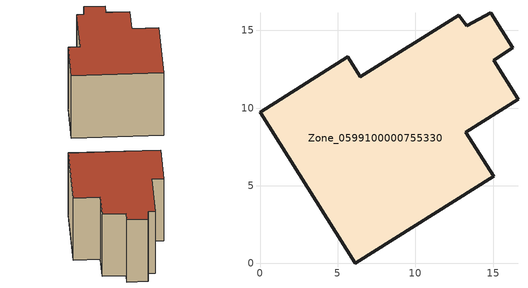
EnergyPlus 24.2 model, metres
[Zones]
Zone_0599100000755330
 floor ground (C_G): 6.45,12.02 12.8,15.98 13.29,15.3 14.86,16.14 16.27,13.87 15.03,13.08 16.6,10.56 13.25,8.45 15.05,5.62 6.13,0 0,9.73 5.65,13.29 z0
 wall outside (C_F): 6.13,0 15.05,5.62 13.25,8.45 16.6,10.56 15.03,13.08 16.27,13.87 14.86,16.14 13.29,15.3 12.8,15.98 6.45,12.02 5.65,13.29 0,9.73 6.13,0 z0:9.11
 roof outside (C_R): 14.86,16.14 13.29,15.3 12.8,15.98 6.45,12.02 5.65,13.29 0,9.73 6.13,0 15.05,5.62 13.25,8.45 16.6,10.56 15.03,13.08 16.27,13.87 z9.11
[BUILDING]
Pand.0599100000755330: North Axis=0; Terrain=City; Loads Convergence Tolerance Value=0.04; Temperature Convergence Tolerance Value=0.4; Solar Distribution=FullExterior; Maximum Number of Warmup Days=25; Minimum Number of Warmup Days=1
[Site:Location]
Rotterdam.The.Hague.AP_ZH_NLD Design_Conditions: Latitude=51.96; Longitude=4.45; Time Zone=1; Elevation=-4.5
[SITE:GROUNDTEMPERATURE:BUILDINGSURFACE]
18, 18, 18, 18, 18, 18, 18, 18, 18, 18, 18, 18
[MATERIAL] Thermal Absorptance=0.9; Solar Absorptance=0.7; Visible Absorptance=0.7
Name | Roughness | Thickness | Conductivity | Density | Specific Heat
G.D.2006-2014 | MediumSmooth | 0.15 | 0.06 | 540 | 1210
F.D.2006-2014 | Rough | 0.3 | 0.12 | 1920 | 840
R.D.2006-2014 | MediumRough | 0.2 | 0.08 | 1500 | 1000
[CONSTRUCTION]
C_G: G.D.2006-2014
C_F: F.D.2006-2014
C_R: R.D.2006-2014
[ZONE]
Zone_0599100000755330: Type=1; Multiplier=1; Ceiling Height=Autocalculate; Volume=Autocalculate; Floor Area=autocalculate; Part of Total Floor Area=Yes
[ZONEINFILTRATION:DESIGNFLOWRATE]
Infil_Zone_0599100000755330: Zone or ZoneList or Space or SpaceList=Zone_0599100000755330; Schedule=AlwaysOn; Design Flow Rate Calculation Method=Flow/Area; Flow Rate per Floor Area=0.0021; Constant Term Coefficient=1; Temperature Term Coefficient=0; Velocity Term Coefficient=0; Velocity Squared Term Coefficient=0
[HVACTEMPLATE:ZONE:IDEALLOADSAIRSYSTEM]
Zone_0599100000755330: Maximum Heating Supply Air Temperature=50; Minimum Cooling Supply Air Temperature=13; Maximum Heating Supply Air Humidity Ratio=0.0156; Minimum Cooling Supply Air Humidity Ratio=0.0077; Heating Limit=NoLimit; Cooling Limit=NoLimit; Dehumidification Control Type=ConstantSensibleHeatRatio; Cooling Sensible Heat Ratio=0.7; Dehumidification Setpoint=60; Humidification Control Type=None; Humidification Setpoint=30; Outdoor Air Method=None; Outdoor Air Flow Rate per Person=0.00944; Outdoor Air Flow Rate per Zone Floor Area=0; Outdoor Air Flow Rate per Zone=0; Demand Controlled Ventilation Type=None; Outdoor Air Economizer Type=NoEconomizer; Heat Recovery Type=None; Sensible Heat Recovery Effectiveness=0.7; Latent Heat Recovery Effectiveness=0.65
[ZONECONTROL:THERMOSTAT]
ThermostatControl_Zone_0599100000755330: Zone or ZoneList=Zone_0599100000755330; Control Type Schedule=DualSetpointControlType; Control 1=Thermostat_Zone_0599100000755330; Temperature Difference Between Cutout And Setpoint=0
[THERMOSTATSETPOINT:DUALSETPOINT]
Thermostat_Zone_0599100000755330: Heating Setpoint Temperature Schedule=HeatingSetpoint_Zone_0599100000755330; Cooling Setpoint Temperature Schedule=CoolingSetpoint_Zone_0599100000755330
[SCHEDULE:COMPACT]
HeatingSetpoint_Zone_0599100000755330: Through: 12/31, For: AllDays, Until: 24:00, 21
CoolingSetpoint_Zone_0599100000755330: Through: 12/31, For: AllDays, Until: 24:00, 24
DualSetpointControlType: Through: 12/31, For: AllDays, Until: 24:00, 4
AlwaysOn: Through: 12/31, For: AllDays, Until: 24:00, 1
